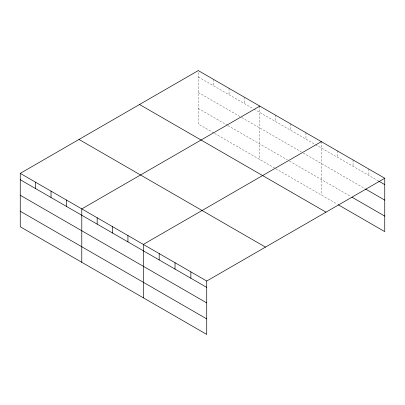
<?xml version="1.0" encoding="UTF-8"?>
<svg xmlns="http://www.w3.org/2000/svg" width="405" height="405" viewBox="0 0 405 405"><rect width="100%" height="100%" fill="white"/><g stroke="black" fill="none" stroke-linecap="round" stroke-linejoin="round"><path stroke-width="0.3" stroke-dasharray="2.02 1.52" d="M213.658 132.855L198.278 123.97L198.278 70.586M198.278 76.945L253.449 108.798M253.975 109.107L314.984 144.327M315.515 144.636L378.189 180.822M198.278 92.467L241.243 117.273M241.775 117.582L301.188 151.88M303.315 153.105L365.072 188.765M198.278 108.454L227.453 125.297M227.985 125.606L287.398 159.909M289.519 161.134L350.862 196.547M214.721 133.468L275.197 168.379M275.729 168.688L337.198 204.176M368.899 169.098L368.899 175.456M353.049 159.945L353.049 166.303M337.198 150.792L337.198 157.155M321.347 141.644L321.347 195.028M305.962 132.759L305.962 139.123M290.582 123.879L290.582 130.238M275.197 114.995L275.197 121.358M259.813 106.115L259.813 159.499M244.428 97.23L244.428 103.594M229.043 88.351L229.043 94.709M213.658 79.471L213.658 85.83"/><path stroke-width="0.61" d="M206.722 302.91L206.722 281.029L20.25 173.37L20.25 226.754L206.722 334.414L206.722 302.91L20.25 195.245M338.291 204.808L384.75 231.63L384.75 178.246L198.278 70.586L20.25 173.37M259.813 106.115L81.785 208.899L81.785 262.283M321.347 141.644L143.324 244.423L143.324 297.807M206.722 281.029L384.75 178.246M378.736 181.136L384.75 184.609M365.619 189.079L384.75 200.126M351.955 197.179L384.75 216.113M139.528 104.505L326 212.164M79 139.452L265.472 247.111M20.25 179.729L206.722 287.388M20.25 211.238L206.722 318.897M190.871 271.876L190.871 278.24M175.026 262.729L175.026 269.087M159.175 253.576L159.175 259.934M127.939 235.543L127.939 241.901M112.555 226.663L112.555 233.022M97.17 217.779L97.17 224.137M66.405 200.014L66.405 206.378M51.02 191.135L51.02 197.493M35.635 182.25L35.635 188.614"/></g></svg>
